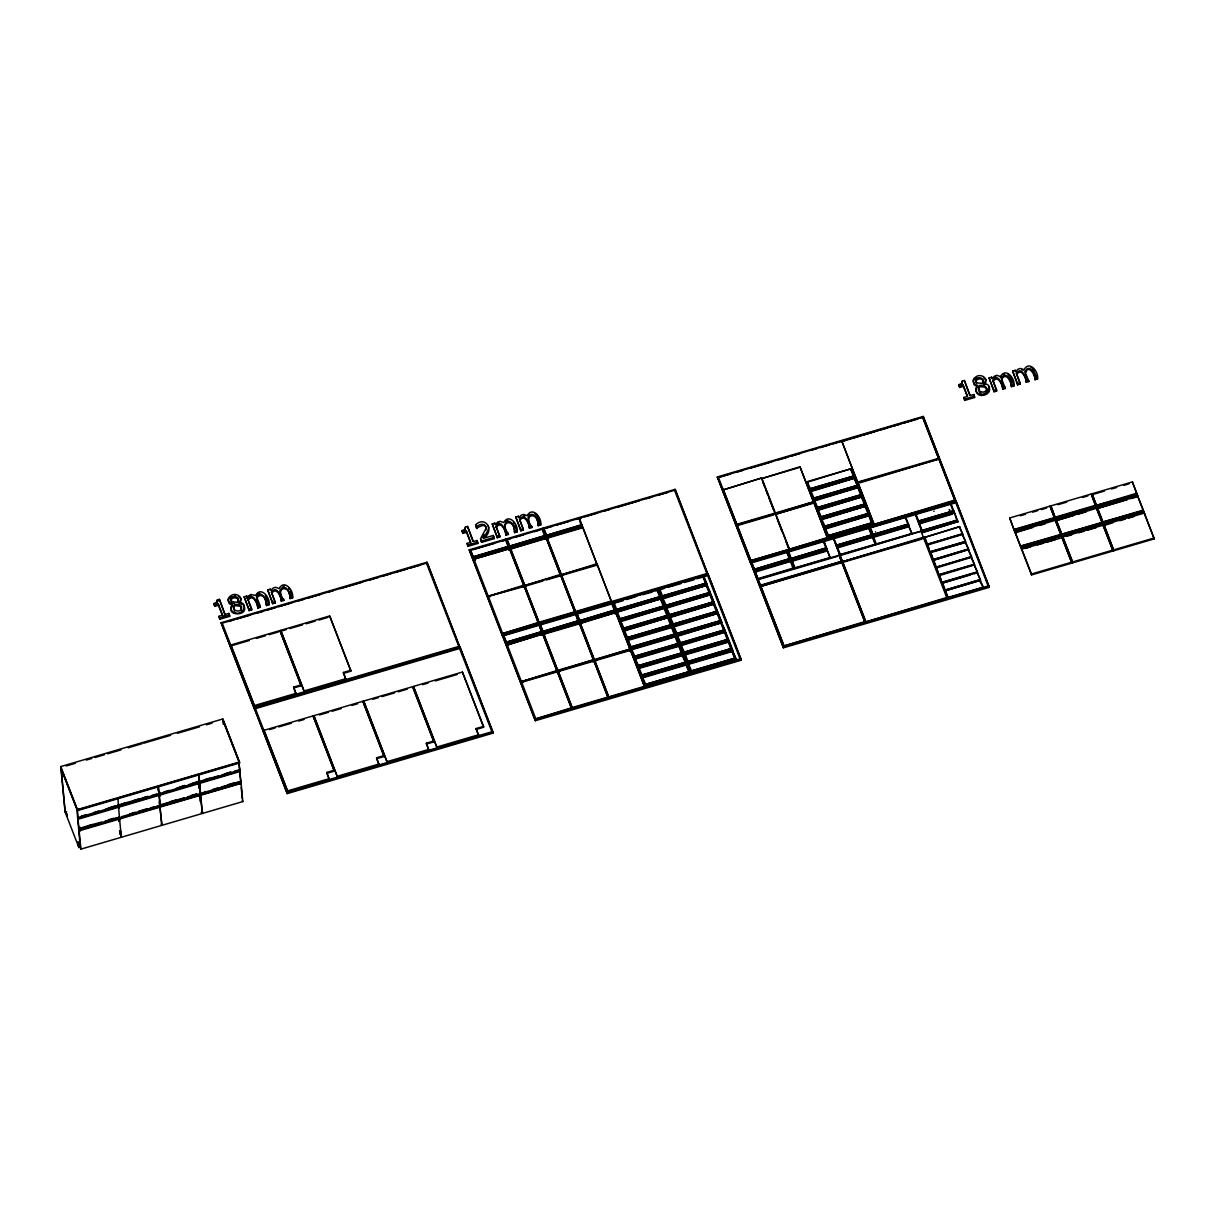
<?xml version="1.0" encoding="UTF-8"?>
<svg xmlns="http://www.w3.org/2000/svg" width="1215" height="1215" viewBox="0 0 1215 1215"><rect width="100%" height="100%" fill="white"/><g stroke="black" fill="none" stroke-linecap="round" stroke-linejoin="round"><path stroke-width="1.5" d="M475.338 559.69L473.926 559.128L509.632 548.633L508.842 549.848L508.28 549.058L475.262 558.733L475.399 559.659L475.262 558.733M489.751 596.064L490.01 596.793M508.098 644.36L508.493 645.028L508.386 644.223M508.204 644.968L507.946 644.208M508.705 549.863L508.295 549.028M560.647 575.151L574.908 612.314L560.647 575.151L524.728 585.539L510.528 548.983L544.836 538.291L545.383 539.111L546.173 537.896L560.434 575.059L546.173 537.896M512.092 548.77L511.333 548.132M556.47 672.442L555.923 671.622L522.89 681.326C523.893 683.817 521.6 679.823 521.615 682.314L557.321 671.819L571.521 708.391L557.26 671.227L556.197 672.32M523.316 587.103L522.754 586.313L523.528 586.875M522.921 681.402L522.966 682.283M526.065 586.116L526.277 585.25L526.292 586.222M526.292 585.326L526.353 586.207M541.708 635.081L541.92 634.23L541.996 635.187M544.745 634.23L544.958 633.455M597.188 564.428L611.449 601.577L597.188 564.428L561.269 574.817L547.069 538.245C547.236 535.709 548.816 539.976 548.345 537.258L581.378 527.553L581.924 528.373L582.714 527.158L596.975 564.322L582.714 527.158M548.36 537.334L548.421 538.215L548.345 537.258M556.424 671.561L556.591 672.381M592.874 661.735L592.464 660.884L558.11 670.984L572.356 708.132L558.11 670.984M559.857 576.366L559.796 575.485L559.568 576.274M559.447 670.71L559.371 671.576L559.447 670.589M562.332 574.725L562.894 575.47L562.849 574.589M578.477 623.568L578.598 624.419M581.074 622.87L581.575 623.553M581.529 622.672L581.636 623.523M592.449 660.914L593.801 660.489L608.062 697.653L593.801 660.489M596.246 660.671L595.988 659.851L629.006 650.146L629.552 650.967L630.342 649.767L644.603 686.915L630.342 649.767M596.292 564.838L596.261 565.658M614.577 613.013L615.079 613.712L614.927 612.952M978.531 389.772L979.746 386.643L984.56 387.084L986.656 388.982M485.848 530.196C487.898 523.346 479.469 522.678 476.538 527.249C476.872 529.436 485.666 521.114 485.985 528.722M488.749 527.037L487.914 530.621L483.251 538.412L493.275 535.466L494.141 538.64L481.565 542.346L480.532 538.731L485.742 528.95M240.859 598.676L239.188 603.673C245.096 597.886 235.771 591.31 230.516 596.064A6.151 5.103 -5.2 0 0 228.42 598.479C225.474 602.792 234.784 603.217 231.655 605.389C229.392 608.335 231.989 612.527 235.406 612.876C243.061 615.656 249.121 602.807 239.082 602.427M985.805 379.809L984.135 384.821C990.043 379.034 980.718 372.458 975.463 377.197A6.151 5.103 -5.2 0 0 973.367 379.627C972.137 382.528 975.053 385.155 977.771 385.307C974.81 387.464 975.159 392.521 978.212 394.435C982.981 397.73 992.807 392.582 988.6 386.613M975.827 390.516L976.025 389.134M925.481 536.544L924.19 537.516L926.893 544.457L962.584 533.977L959.334 526.596L925.177 537.243M964.452 542.118L965.257 541.86L968.522 549.241L932.816 559.72L930.584 552.05L964.68 542.68M934.381 559.432L933.09 560.419L935.793 567.359L971.484 556.865L968.234 549.484L934.426 559.933M943.235 582.441L941.99 583.322L944.678 590.247L980.384 579.768L977.118 572.386L943.311 582.82M979.776 580.618L946.272 590.46M979.639 580.8C982.13 584.962 986.717 594.606 980.095 580.011M241.572 610.462L240.585 606.346L234.799 605.495L233.584 608.639L234.677 611.069M986.793 389.119L985.426 391.336L983.132 392.187L980.08 391.458L978.683 389.666M986.504 391.594C988.63 386.826 983.482 384.639 979.639 385.383C977.574 387.524 978.136 391.822 980.885 393.098M238.034 602.458C240.281 597.765 232.186 595.836 230.987 600.332L231.154 601.44A3.068 2.551 -5.2 0 0 231.579 602.169M982.981 383.606C985.669 378.533 977.695 375.025 975.827 380.219L976.101 382.573A3.068 2.551 -5.2 0 0 976.511 383.317M219.429 599.329L225.413 615.686L219.429 599.329L217.303 599.952L216.908 602.139L214.007 603.536L214.721 606.315L218.411 605.237L218.305 603.976L214.599 605.07L214.721 606.315M482.416 537.212L483.995 534.509M485.134 536.969C494.429 529.284 484.663 515.585 475.612 524.865L476.66 528.51M1001.433 376.589L1000.644 377.865L1000.537 376.604C1005.716 366.839 1015.467 378.685 1013.993 385.914L1011.427 386.674C1011.199 382.057 1006.278 371.501 1001.631 379.126M248.862 596.823L247.359 598.691L247.966 596.413L250.746 594.469L255.59 595.471C260.769 585.706 270.52 597.537 269.047 604.766L266.48 605.526C266.738 589.609 249.546 594.818 260.375 607.318L257.808 608.077C257.55 603.536 252.72 592.935 248.042 600.483L247.936 599.238C253.069 591.295 257.853 603.49 257.808 608.077M217.029 603.384L217.303 599.952M465.132 530.499L465.406 527.067L467.532 526.444L473.41 541.541L477.009 540.478L477.799 543.439L467.851 546.37L467.076 543.394L470.767 542.315L466.408 531.092L462.718 532.17L462.824 533.431L466.53 532.337L466.408 531.092M961.961 384.532L962.25 381.1L964.361 380.477L970.238 395.574L973.853 394.51L974.627 397.487L964.695 400.403L963.905 397.442L967.611 396.348L963.237 385.125L959.546 386.203L959.668 387.464L963.358 386.37L963.237 385.125M256.684 597.993L256.578 596.732C261.681 588.713 266.556 600.893 266.48 605.526M271.477 592.312C276.61 584.385 281.394 596.58 281.348 601.167L283.915 600.407C273.451 585.645 289.595 581.074 290.021 598.615L292.602 597.856C294.06 590.627 284.325 578.78 279.131 588.546L275.623 587.301L273.193 587.999L270.778 590.52L270.246 589.138L267.665 589.882L272.661 603.718L275.243 602.959L275.122 601.698L271.477 592.312L275.243 602.959M271.598 593.573C276.261 586.025 281.09 596.611 281.348 601.167M283.915 600.407C273.086 587.908 290.294 582.699 290.021 598.615M496.039 526.338C501.172 518.395 505.956 530.606 505.911 535.192L508.478 534.433C498.013 519.671 514.173 515.099 514.583 532.641L517.165 531.881C518.638 524.652 508.888 512.806 503.693 522.572L500.185 521.326L497.755 522.025L495.356 524.546L494.809 523.149L492.227 523.908L497.239 537.729L499.805 536.984L499.684 535.724L496.039 526.338L499.805 536.984M496.16 527.599C500.823 520.05 505.668 530.636 505.911 535.192M519.58 519.428C524.713 511.485 529.497 523.695 529.451 528.267L532.033 527.507C521.554 512.76 537.713 508.174 538.124 525.715L540.705 524.971C542.179 517.727 532.428 505.896 527.249 515.661L523.726 514.416L521.311 515.114L518.896 517.636L518.349 516.238L515.783 516.998L520.779 530.818L523.346 530.059L523.24 528.814L519.58 519.428L523.346 530.059M519.701 520.673C524.364 513.125 529.208 523.726 529.451 528.267M532.033 527.507C521.189 515.008 538.397 509.799 538.124 525.715M1000.537 376.604L997.014 375.359L994.599 376.058L992.184 378.579L991.637 377.197L989.071 377.941L994.067 391.777L996.634 391.017L992.883 380.371C998.001 372.443 1002.8 384.639 1002.74 389.225L1005.321 388.466C994.842 373.704 1011.001 369.132 1011.427 386.674M992.989 381.632C997.652 374.083 1002.497 384.669 1002.74 389.225M1016.423 373.461C1021.542 365.518 1026.341 377.728 1026.28 382.3L1028.862 381.54C1018.398 366.793 1034.542 362.207 1034.967 379.748L1037.534 379.004C1039.007 371.76 1029.257 359.929 1024.078 369.694L1020.57 368.449L1018.14 369.147L1015.725 371.668L1015.178 370.271L1012.611 371.031L1017.608 384.851L1020.175 384.092L1020.068 382.847L1016.423 373.461L1020.175 384.092M1016.53 374.706C1021.207 367.158 1026.037 377.759 1026.28 382.3M1025.642 373.278C1027.571 363.574 1035.499 374.448 1034.967 379.748M256.486 595.441L257.352 594.439M528.145 515.631L528.996 514.628M976.708 387.782L977.893 386.552L974.096 384.76L973.473 380.872A6.151 5.103 -5.2 0 1 974.688 379.156M933.773 511.302L934.107 511.272M505.455 521.539L507.657 520.278M496.965 523.923L498.97 522.83M946.136 590.642C942.065 586.86 952.423 608.791 944.921 590.642M875.453 531.76L875.468 531.942M231.701 596.732L230.637 597.309A6.151 5.103 -5.2 0 0 229.741 598.023M975.584 378.457L976.647 377.88M258.339 593.679L259.539 593.178M1003.286 374.828L1004.486 374.311M249.774 596.17L250.867 595.73M994.705 377.318L995.814 376.863M214.129 604.781L215.89 604.128M462.824 533.431L462.125 530.636L465.011 529.239L465.406 527.067M462.232 531.897L464.008 531.244M959.668 387.464L958.954 384.669L961.855 383.272L962.25 381.1M959.06 385.93L960.837 385.276M908.243 527.188L909.002 525.533L873.327 536.316L869.955 527.644L905.631 516.861L908.349 524.09L872.659 534.585L869.925 527.356M217.424 601.212L219.535 600.59M247.936 599.238L251.581 608.624L251.702 609.869L249.121 610.629L244.124 596.808L246.691 596.049L247.237 597.446M225.291 614.441L228.906 613.378L229.681 616.339L219.748 619.255L218.973 616.294L222.664 615.2L218.305 603.976M219.748 619.255L219.642 618.01L229.574 615.079M249.121 610.629L249.014 609.368L251.581 608.624M257.686 606.832L260.253 606.072L256.578 596.732M266.358 604.28L268.94 603.521M272.661 603.718L272.555 602.458L275.122 601.698M281.227 599.906L283.809 599.147M289.914 597.355L292.481 596.595M467.851 546.37L467.745 545.11L477.677 542.194M481.565 542.346L481.444 541.085L494.019 537.394M497.239 537.729L497.117 536.483L499.684 535.724M505.789 533.932L508.371 533.172M514.477 531.38L517.043 530.621M520.779 530.818L520.658 529.558L523.24 528.814M529.345 527.021L531.912 526.262M538.017 524.47L540.584 523.711M964.695 400.403L964.573 399.143L974.506 396.227M994.067 391.777L993.946 390.516L996.528 389.757L992.883 380.371M1002.633 387.965L1005.2 387.205M1011.305 385.413L1013.887 384.654M1017.608 384.851L1017.487 383.606L1020.068 382.847M1026.174 381.054L1028.741 380.295M1034.846 378.503L1037.428 377.743M287.226 793.592L254.254 708.072L287.226 793.592L493.138 733.101L493.047 732.22L460.166 647.565L254.056 708.254L221.1 622.733L427.012 562.226L459.984 647.762L427.012 562.226M535.329 720.708L502.357 635.172L535.329 720.708L741.241 660.216L741.165 659.32L708.269 574.68L502.175 635.369L469.203 549.833L675.115 489.341L708.087 574.877L675.115 489.341M989.344 587.316L956.387 501.78L750.278 562.469L717.321 476.948L923.233 416.441L989.344 587.316L783.432 647.808L750.475 562.287L783.432 647.808M508.979 546.978L473.288 557.457L508.979 546.978L509.328 547.874L474.199 558.809L470.266 549.681L502.661 633.531L706.887 573.541L674.538 490.283L509.1 538.883M505.516 539.946L505.956 539.202L508.69 546.431L472.984 556.926L508.66 546.143M542.057 529.208L542.497 528.464L545.231 535.694L509.525 546.188L506.837 539.247L510.74 548.071L545.413 537.881L545.52 536.24L509.844 547.023L545.52 536.24M579.388 527.902L547.282 537.334L543.348 528.221L546.067 535.451L581.772 524.971L579.039 517.727L581.772 524.971M579.069 518.03L581.605 527.249M472.119 549.757L506.458 539.657M938.77 458.875L922.762 417.216L718.43 477.389L750.779 560.647L955.005 500.641L938.982 458.981L857.76 482.674L841.752 441.015L857.76 482.674M228.405 621.488L233.827 619.908M237.426 618.845L250.077 615.124M257.307 612.998L262.729 611.418M266.328 610.355L275.365 607.697M278.979 606.634L291.615 602.913M298.844 600.802L304.266 599.208M307.881 598.144L320.517 594.424M327.746 592.312L333.168 590.718M340.397 588.592L362.07 582.228M369.284 580.102L378.321 577.444M381.935 576.381L390.972 573.738M394.571 572.675L407.222 568.954M410.837 567.891L419.858 565.248M472.893 549.666L494.566 543.302M501.795 541.176L510.832 538.518M514.446 537.455L523.468 534.797M534.311 531.623L539.733 530.029M543.348 528.965L552.369 526.308M555.984 525.26L568.635 521.539M575.849 519.413L581.271 517.818M584.886 516.755L597.537 513.049M604.751 510.923L610.173 509.328M617.402 507.217L639.075 500.838M646.304 498.712L651.711 497.132M658.94 495.006L667.977 492.348M717.397 477.829L730.033 474.123M737.262 471.997L742.684 470.402M749.913 468.276L771.586 461.913M778.8 459.786L787.836 457.129M791.451 456.081L800.488 453.423M811.316 450.233L816.738 448.639M820.353 447.591L829.389 444.933M832.989 443.87L845.64 440.149M852.869 438.038L858.276 436.443M861.891 435.38L874.542 431.659M881.771 429.548L887.178 427.953M894.407 425.827L899.829 424.232M903.444 423.169L916.08 419.464M841.798 441.607L922.762 417.216M545.201 535.405L509.525 546.188M581.742 524.667L546.067 535.451M582.061 525.503L546.385 536.286L582.061 525.503L581.955 527.143M509.328 547.874L474.199 558.809M545.869 537.136L510.74 548.071M582.41 526.399L547.251 537.03M512.305 548.451L546.218 538.488M548.846 537.729L580.983 528.282M761.456 478.057L723.274 489.873L761.456 478.057L775.124 513.687L736.898 524.91M761.775 478.573L799.956 466.742L813.564 501.78L775.398 513.611M763.597 478.027L798.179 467.866M249.151 640.533L231.017 645.864L230.941 644.968L279.89 630.585L301.001 684.911L301.077 685.807L293.741 687.963L296.156 694.205L293.65 687.067L301.001 684.911M280.741 630.342L304.342 691.806L280.741 630.342L329.675 615.959L350.786 670.285L350.862 671.181L343.526 673.338L345.956 679.58L343.45 672.442L350.786 670.285M256.411 638.407L265.462 635.749M269.092 634.67L278.159 632.013M280.817 631.238L286.254 629.628M289.884 628.565L302.565 624.844M306.195 623.781L315.262 621.108M318.892 620.045L327.944 617.387M810.056 491.057L806.639 481.778L810.056 491.057L855.041 477.829L854.631 476.341M807.641 481.489L850.606 468.869L853.325 476.098L810.375 488.719L807.14 481.641M851.107 468.717L854.342 475.809L850.606 468.869M806.684 482.385L851.609 468.565M810.162 489.402L810.542 490.602L854.98 477.237M853.629 476.644L810.694 489.554L853.629 476.644L853.993 477.844M813.701 500.413L810.268 491.149L813.701 500.413L857.881 487.595L860.6 494.839L817.649 507.46L814.415 500.367L817.331 509.784L862.316 496.57L861.906 495.067M811.286 490.86L854.236 478.239L856.97 485.468L814.004 498.089L810.785 490.997M854.752 478.087L857.972 485.165L854.236 478.239M810.329 491.741L855.254 477.935M857.699 482.082L938.724 458.283M859.825 482.841L938.982 458.981M813.792 498.773L814.172 499.973L857.638 487.2L858.276 485.711M857.258 486L814.339 498.925L857.258 486L857.638 487.2M523.832 585.205L488.187 596.276L524.105 585.888L538.367 623.052L509.632 548.633M524.728 585.539L560.373 574.467M561.269 574.817L596.914 563.73M858.382 487.458L861.617 494.535L857.881 487.595M817.331 509.784L813.974 501.112L858.899 487.306M524.151 586.481L488.4 596.383M525.002 586.238L539.202 622.809L525.002 586.238L542.847 580.998M546.416 579.95L560.692 575.758M561.543 575.5L575.743 612.071L561.543 575.5L597.233 565.021M723.229 489.281L736.837 524.318L775.064 513.094M775.398 514.37L775.337 513.003L813.564 501.78M813.883 503.071L775.656 514.294L813.837 502.478L827.506 538.108L813.837 502.478M773.575 514.917L737.156 525.609L736.837 524.318M817.437 508.143L817.817 509.343L862.255 495.978M860.903 495.371L817.968 508.28L860.903 495.371L861.283 496.57M820.975 519.154L817.558 509.89L820.975 519.154L865.961 505.941L865.551 504.438M818.561 509.586L861.526 496.965L864.245 504.195L821.294 516.815L818.059 509.738M862.027 496.814L865.262 503.906L861.526 496.965M817.604 510.482L862.529 496.677M821.082 517.499L821.462 518.699L865.9 505.349M864.533 504.741L821.613 517.651L864.533 504.741L864.913 505.941M824.621 528.51L821.188 519.245L824.621 528.51L869.803 515.403C879.174 539.627 862.544 499.578 871.52 522.936L828.569 535.557L825.334 528.464L828.25 537.881L824.833 528.616L827.552 535.845M822.206 518.957L865.156 506.336L867.875 513.565L824.924 526.186L821.704 519.109M865.672 506.184L868.892 513.277L865.156 506.336M821.249 519.838L866.174 506.032M824.712 526.87L825.608 527.918L869.059 515.16L869.196 513.808M868.178 514.097L825.243 527.021L868.178 514.097L868.558 515.297M824.879 529.208L869.803 515.403M828.357 536.24L828.736 537.44L872.704 524.516L872.826 523.179M871.823 523.468L828.888 536.392L871.823 523.468L872.188 524.667M254.558 706.431L222.208 623.173L426.435 563.168L458.784 646.426L254.558 706.431L254.482 705.535L296.08 693.325M304.266 690.91L345.865 678.684M538.306 622.46L502.661 633.531M539.156 622.217L574.847 611.722M575.697 611.479L611.388 600.985M750.779 560.647L789.006 549.408L785.604 540.66M750.718 560.054L737.11 525.017L775.337 513.778L789.279 549.332L827.445 537.516M873.934 523.847L857.972 482.78L873.98 524.44L954.944 500.048M254.056 708.254L253.981 707.373L459.893 646.881M502.175 635.369L502.099 634.473L708.011 573.981M750.278 562.469L750.202 561.588L956.114 501.096M616.339 611.737L612.907 602.473L616.339 611.737L661.309 598.524L660.914 597.036M613.924 602.169L656.875 589.548L659.593 596.793L616.643 609.414L613.955 602.473M657.376 589.412L660.611 596.489L657.406 589.7M662.16 598.281L658.727 589.017L662.16 598.281L707.13 585.053L706.735 583.565M659.745 588.713L702.695 576.092L705.429 583.322L662.464 595.942L659.775 589.002M703.212 575.94L706.431 583.033L703.227 576.244M542.133 632.316L506.442 642.796L542.133 632.316L542.482 633.212L507.354 644.147L503.45 635.323L539.111 624.54L541.844 631.77L506.139 642.264L541.814 631.481M539.961 624.297L575.652 613.803L578.355 620.744L542.68 631.527C534.418 610.553 546.932 639.804 542.983 632.058L578.674 621.579L578.583 623.219L575.652 613.803M576.502 613.56L612.193 603.065L614.896 610.006L579.221 620.789C570.306 597.097 587.498 640.335 577.034 613.697M612.968 603.065L621.958 600.423M625.558 599.36L657.892 589.26M658.788 589.609L703.713 575.788M751.523 562.135L787.229 551.64L789.917 558.581L754.257 569.364L751.523 562.135L757.917 579.023M788.064 551.397L823.77 540.918L826.458 547.844L790.798 558.627L788.064 551.397L794.458 568.301L791.74 561.057M833.384 538.078L869.09 527.599L871.808 534.828L836.117 545.322L833.384 538.078L839.778 554.982L920.985 531.213L946.758 597.537L865.794 621.928L842.602 561.816L923.628 538.017M915.244 514.036L950.95 503.542L953.669 510.786L917.963 521.265C909.063 497.573 926.24 540.812 915.776 514.188M539.111 624.54L542.042 633.957L542.482 633.212M254.33 708.952L459.589 648.506L491.938 731.764L287.712 791.77L255.363 708.512M502.448 636.068L623.462 600.514M626.378 599.511L635.415 596.854M642.644 594.727L652.364 592.024M655.295 591.022L664.332 588.364M667.946 587.301L681.266 583.519M684.212 582.517L693.902 579.813M696.863 578.811L707.707 575.621L740.041 658.879L535.815 718.87L503.42 635.02M750.551 563.168L955.81 502.721L988.159 585.979L783.933 645.985L751.584 562.727M65.078 811.377L60.75 766.574L222.785 718.976L239.492 761.987L239.583 762.974L77.547 810.572L60.841 767.561M66.248 765.966L75.406 763.278M86.326 760.074L91.793 758.464M95.043 757.507L104.536 754.728M107.649 753.801L120.923 749.913M128.198 747.772L141.851 743.762M143.659 743.231L170.662 735.303M177.36 733.328L199.473 726.828M206.489 724.778L212.063 723.138M578.355 620.744L542.68 631.527M614.896 610.006L579.221 620.789M789.917 558.581L754.257 569.364M826.458 547.844L790.798 558.627M616.43 610.097L616.81 611.297L661.264 597.932M659.897 597.324L616.962 610.249L659.897 597.324L660.277 598.524M662.266 596.626L662.631 597.826L707.084 584.461M705.718 583.868L662.798 596.778L705.718 583.868L706.097 585.068M615.215 610.841L579.555 621.624L615.215 610.841L615.124 612.481L611.722 603.506M790.251 559.416L754.576 570.2L790.251 559.416L790.145 561.057L786.743 552.096M826.792 548.679L791.117 559.462L826.792 548.679L830.164 557.807L823.284 541.358M872.112 535.375L836.436 546.158L872.112 535.375L872.005 537.015M908.653 524.637L872.977 535.42L908.653 524.637L909.017 525.837M953.957 511.318L918.297 522.101L953.957 511.318L953.866 512.958L950.464 503.997M578.674 621.579L542.983 632.058M579.023 622.475L543.363 633.258M615.565 611.737L580.406 622.369M790.6 560.312L754.925 571.096L790.357 561.163L793.076 568.392M827.142 549.59L791.967 560.221M836.406 545.854L837.287 546.902M918.267 521.812L919.148 522.86M619.969 621.108L616.552 611.844L619.969 621.108L665.167 607.986C674.522 632.21 657.907 592.161 666.883 615.519L623.918 628.14L620.728 621.351L623.614 630.464L668.584 617.25L668.189 615.762M617.554 611.54L660.52 598.919L663.238 606.163L620.288 618.769L617.053 611.692M661.021 598.767L664.256 605.86L660.52 598.919M665.79 607.637L662.372 598.372L665.79 607.637L710.988 594.53C720.358 618.754 703.728 578.705 712.704 602.063L669.754 614.684L666.549 607.895L669.435 617.007L714.42 603.794L714.01 602.306M663.39 598.084L706.34 585.463L709.059 592.692L666.109 605.313L662.874 598.22M706.841 585.311L710.076 592.388L706.34 585.463M542.786 633.972L507.141 645.059L542.786 633.972L557.321 671.819M543.621 633.729L579.327 623.234L593.528 659.806L557.882 670.877L543.621 633.729L557.882 670.877M580.163 622.991L615.868 612.497L630.069 649.068L594.424 660.14L580.163 622.991L608.897 697.41L594.651 660.246L596.003 659.897L595.775 660.793M826.899 550.425L791.998 560.51L788.611 551.549M871.52 537.425L837.317 547.206L834.629 540.265M871.656 537.121L872.75 537.258L875.468 544.487L868.603 528.039M871.17 529.527L873.858 536.468L908.759 526.384L912.009 533.765L905.145 517.301M918.889 523.407L954.58 512.912L957.314 520.142L921.608 530.636L918.889 523.407L922.823 532.519L957.952 521.584L922.793 532.216M616.597 612.436L661.522 598.631M664.225 598.433L707.358 585.159M790.889 561.315L755.229 572.098L755.669 571.354M873.6 537.015L876.288 543.956M791.77 561.36L825.668 551.397M837.074 548.041L872.75 537.258M873.615 537.303L909.291 526.52M922.823 532.519L919.451 523.847L952.393 514.158M543.682 634.321L577.596 624.358M580.223 623.584L615.868 612.497M793.061 568.104L758.403 578.583M620.075 619.468L620.956 620.516L664.423 607.743L664.544 606.391M663.542 606.695L620.607 619.604L663.542 606.695L663.906 607.895M665.896 605.996L666.276 607.196L710.243 594.272L710.365 592.935M709.363 593.224L666.428 606.148L709.363 593.224L709.742 594.424M794.428 567.997L829.617 557.655M837.059 547.752L839.747 554.678L874.937 544.35M758.099 579.069L839.125 555.255L841.494 561.36L760.529 585.767L758.16 579.661M957.602 520.688L921.927 531.471L957.602 520.688L957.982 521.888M759.967 579.13L837.378 556.379M839.747 554.678L840.021 555.604L920.985 531.213M623.614 630.464L620.242 621.791L665.167 607.986M669.435 617.007L666.063 608.335L710.988 594.53M264.187 731.202L264.095 730.306L313.045 715.924L334.155 770.249L334.231 771.145L326.896 773.302L329.326 779.544L326.805 772.406L334.155 770.249M313.895 715.681L337.497 777.144L313.895 715.681L362.829 701.298L383.94 755.624L384.031 756.52L376.68 758.676L379.11 764.918L376.604 757.78L383.94 755.624M363.68 701.055L387.296 762.519L363.68 701.055L412.629 686.672L433.74 740.998L433.816 741.894L426.48 744.051L428.895 750.293L426.389 743.155L433.74 740.998M413.465 686.429L437.081 747.878L413.465 686.429L462.414 672.047L483.524 726.373L483.6 727.253L476.265 729.41L478.695 735.667L476.189 728.529L483.524 726.373M760.484 585.174L841.494 561.36M923.4 537.911L842.39 561.71L923.354 537.319L923.673 538.61M962.584 533.977L959.334 526.596M269.624 729.607L275.061 727.998M278.691 726.934L291.372 723.214M298.632 721.072L304.069 719.477M319.408 714.967L328.475 712.309M332.105 711.246L341.157 708.588M352.046 705.383L357.483 703.789M372.823 699.278L378.26 697.683M381.89 696.62L394.586 692.884M398.201 691.821L407.268 689.163M422.623 684.653L428.06 683.058M435.304 680.916L457.068 674.538M924.19 537.516L959.865 526.733M841.813 562.651L760.803 586.45L841.767 562.059L864.943 622.186L841.767 562.059M842.663 562.408L921.881 539.126M623.72 628.823L624.085 630.023L668.539 616.658M667.172 616.066L624.252 628.975L667.172 616.066L667.551 617.25M669.541 615.367L669.921 616.567L714.359 603.202M712.992 602.594L670.072 615.519L712.992 602.594L713.372 603.794M627.244 639.834L623.827 630.57L627.244 639.834L672.442 626.727C681.812 650.951 665.182 610.902 674.158 634.26L631.208 646.881L628.003 640.092L630.889 649.205L675.874 635.992L672.442 626.727M624.844 630.281L667.794 617.66L670.513 624.89L627.563 637.51L624.328 630.418M668.296 617.509L671.531 624.586L667.794 617.66M673.08 626.378L669.647 617.114L673.08 626.378L718.278 613.256C727.633 637.48 711.003 597.431 719.979 620.789L677.028 633.41L673.824 626.621L676.709 635.734L721.695 622.52L721.285 621.032M670.665 616.81L713.615 604.189L716.334 611.434L673.383 624.039L670.164 616.962M714.131 604.037L717.351 611.13L713.615 604.189M623.887 631.162L668.812 617.357M669.708 617.706L714.633 603.901M1009.68 517.97L1050.018 506.123L1054.377 517.347L1054.574 518.532L1014.236 530.378L1009.68 517.97L1014.085 529.877L1054.438 518.03M1050.869 505.88L1091.207 494.019L1095.566 505.243L1095.763 506.427L1055.425 518.273L1050.869 505.88L1055.273 517.787L1095.611 505.941M1092.057 493.776L1132.395 481.93L1136.769 493.199L1096.355 505.364L1136.951 494.323L1096.598 506.184L1092.057 493.776L1096.462 505.243M1020.281 515.768L1025.551 514.218M1032.568 512.168L1037.823 510.619M1041.331 509.586L1046.601 508.037M1057.961 504.696L1066.74 502.129M1082.519 497.482L1087.774 495.948M1093.88 494.156L1104.405 491.057M1111.421 488.992L1116.691 487.443M1123.693 485.393L1128.963 483.843M926.893 544.457L962.052 533.825M929.855 552.096L927.607 544.411L929.855 552.096L965.561 541.601L962.295 534.22L965.561 541.601M927.167 545.155L962.827 534.372M627.35 638.194L627.73 639.394L671.698 626.469L671.819 625.133M670.817 625.421L627.882 638.346L670.817 625.421L671.196 626.621M673.171 624.738L673.55 625.922L717.518 613.013L717.655 611.661M716.637 611.965L673.702 624.875L716.637 611.965L717.017 613.165M630.889 649.205L627.517 640.533L672.503 627.32M676.709 635.734L673.338 627.062L718.278 613.256M968.522 549.241L965.257 541.86M930.128 552.779L964.042 542.816M1054.423 517.605L1014.069 529.436M1095.748 506.275L1055.425 518.273M1096.598 506.184L1136.936 494.186M1032.704 527.507L1015.239 532.793L1015.072 531.851L1020.539 546.112L1060.832 534.372L1061.135 535.39L1020.797 547.236L1014.495 530.925L1054.833 519.078L1060.968 534.463M1096.021 506.974L1055.698 518.972L1096.021 506.974L1102.172 522.344M1137.194 494.869L1096.872 506.868L1137.194 494.869L1143.345 510.163M1014.51 531.077L1054.833 519.078M1096.644 508.219L1056.351 520.567L1073.893 515.403M1137.832 496.115L1097.54 508.462L1127.353 499.699M1039.721 525.442L1044.991 523.893M1077.401 514.37L1086.164 511.804M1130.861 498.666L1136.116 497.132M79.947 845.868L78.428 846.308L65.139 812.106L66.658 811.666M78.368 808.78L76.849 809.22L60.887 768.153M77.73 817.27L78.064 817.953L77.456 809.585L239.492 761.987M77.38 810.01L115.972 798.665M156.477 786.773L117.885 798.103L118.463 805.636M200.657 773.788L239.249 762.458L222.922 720.556L223.256 724.231M630.995 647.565L631.375 648.764L675.813 635.399L679.504 645.362M674.447 634.792L631.527 647.701L674.447 634.792L674.826 635.992M675.464 634.488L675.813 635.399M676.816 634.093L677.195 635.293L721.634 621.928M720.282 621.336L677.347 634.245L720.282 621.336L720.647 622.52M932.816 559.72L967.99 549.089M556.986 670.543L521.341 681.615L557.047 671.136L542.832 634.564M557.837 670.285L593.528 659.806M594.378 659.548L630.069 649.068M971.484 556.865L968.234 549.484M933.09 560.419L968.765 549.636M634.534 658.576L631.101 649.311L634.534 658.576L679.732 645.454C689.087 669.678 672.457 629.628 681.433 652.987L638.482 665.607L635.278 658.819L638.164 667.931L683.149 654.718L679.109 643.859M632.119 649.007L675.069 636.387L677.788 643.616L634.837 656.237L631.618 649.159M675.586 636.235L678.805 643.327L675.069 636.387M680.354 645.104L676.922 635.84L680.354 645.104L725.552 631.997C734.908 656.221 718.278 616.172 727.253 639.53L684.303 652.151L681.099 645.362L683.984 654.475L728.97 641.262L728.575 639.758M677.94 635.551L720.89 622.931L723.624 630.16L680.658 642.781L677.438 635.688M721.406 622.779L724.626 629.856L720.89 622.931M631.162 649.904L676.132 636.675M676.983 636.432L721.907 622.627M558.156 671.576L593.862 661.082M594.697 660.839L630.403 650.359M559.72 671.318L558.961 670.726M109.213 807.778L114.529 806.092M121.667 804.117L126.983 802.447M133.939 800.518L139.254 798.832M142.717 797.936L147.972 796.402M179.714 787.077L184.969 785.422M191.985 783.462L197.301 781.777M204.439 779.802L209.694 778.162M225.489 773.621L230.744 772.072M81.238 816.237L86.493 814.582M93.509 812.622L98.764 810.982M105.796 809.023L116.321 805.925M117.977 805.105L148.048 796.508M151.556 795.567L156.826 794.033M164.01 791.922L169.265 790.373M176.281 788.307L185.044 785.634M188.568 784.708L199.093 781.61M201.007 781.048L218.533 775.793M222.056 774.866L230.82 772.193M234.328 771.252C243.03 768.351 238.945 772.786 239.249 762.458M239.841 770.097L77.957 817.543M935.793 567.359L970.952 556.728M938.755 574.984L936.507 567.314L938.755 574.984L974.445 564.504L971.195 557.123L974.445 564.504M936.051 568.043L971.727 557.26M634.625 656.92L635.005 658.12L679.458 644.755M678.091 644.163L635.156 657.072L678.091 644.163L678.471 645.362M680.461 643.464L680.825 644.664L724.292 631.891L724.93 630.403M723.912 630.691L680.992 643.616L723.912 630.691L724.292 631.891M638.164 667.931L634.792 659.259L679.777 646.046M683.984 654.475L680.628 645.803L725.552 631.997M1056.336 520.172L1061.834 534.205L1102.111 522.298L1102.309 523.285L1061.971 535.147L1055.683 518.82M1096.856 506.731L1103.159 523.042L1143.497 511.196L1143.239 510.057L1102.992 522.116L1097.434 507.809M1060.984 534.889L1020.494 546.218M1102.157 522.799L1061.819 534.22M1143.345 510.695L1102.962 521.858M1061.12 535.238L1020.797 547.236M1143.482 511.044L1103.159 523.042M1021.04 547.783L1061.378 535.937L1071.888 563.077L1031.55 574.923L1021.056 547.935L1061.378 535.937M1062.244 535.83L1102.567 523.832L1113.062 550.972L1072.724 562.818L1062.229 535.678L1102.567 523.832M1103.417 523.589L1143.755 511.728L1154.25 538.868L1113.912 550.729L1103.433 523.741L1143.771 511.88L1154.25 538.868M1021.709 549.119L1062.062 537.668M1062.852 536.924L1103.235 525.169M1025.232 548.481L1030.487 546.947M1037.504 544.882L1042.774 543.333M1046.267 542.3L1055.045 539.733M1066.406 536.392L1071.676 534.843M1078.692 532.778L1083.947 531.244M1087.455 530.211L1096.234 527.629M1112.849 522.739L1104.177 525.488L1103.964 524.561L1113.912 550.729M1119.866 520.688L1125.136 519.139M1128.644 518.106L1133.899 516.557M941.716 582.623L939.468 574.938L941.716 582.623L977.422 572.128L974.157 564.747L977.422 572.128M87.465 825.987L92.78 824.408M108.515 819.806L113.77 818.257M170.237 801.672L175.552 800.093M191.287 795.491L196.541 793.942M228.344 784.586L233.599 783.037M939.028 575.682L974.688 564.899M101.574 822.069L78.808 828.493L79.142 829.587L77.851 818.5L239.704 770.948L241.026 782.02M105.098 821.143L119.51 817.148M129.823 813.883L135.078 812.243M138.586 811.301L147.349 808.628M150.873 807.702C162.324 805.302 160.988 807.929 159.271 795.734M161.565 804.558L184.346 797.754M187.869 796.827L196.633 794.154M205.563 791.527C196.283 798.756 201.903 788.155 199.397 782.961M212.595 789.568L217.834 787.912M221.358 786.986L238.899 781.837M79.036 829.253L119.359 817.376M121.287 816.799L198.622 794.078M200.369 793.486L240.889 781.67L240.646 780.896M638.27 666.291L638.65 667.491L683.088 654.126L686.794 664.089L641.809 677.302L638.376 668.037L641.809 677.302M681.736 653.518L638.801 666.443L681.736 653.518L682.101 654.718M682.739 653.23L683.088 654.126M684.091 652.835L684.47 654.034L728.924 640.669M727.557 640.062L684.622 652.971L727.557 640.062L727.937 641.262M80.934 849.133L79.127 830.847L241.117 783.402L242.803 801.581L80.934 849.133L78.033 841.874L78.793 847.645L78.079 842.466M639.394 667.734L682.344 655.113L685.078 662.357L642.112 674.978L638.893 667.885M682.86 654.976L686.08 662.054L682.344 655.113M687.629 663.846L684.212 654.581L687.629 663.846L732.615 650.617L729.182 641.353L684.713 654.429M638.437 668.63L683.422 655.417M684.258 655.174L729.243 641.945M980.384 579.768L977.118 572.386M941.99 583.322L970.542 574.923M974.111 573.875L977.665 572.523M731.886 648.294L729.182 641.353M687.948 661.507L730.868 648.597L687.948 661.507L685.214 654.278M641.915 675.662L642.279 676.861L685.716 663.785C688.404 662.934 690.439 676.117 690.029 671.956M685.366 662.889L642.446 675.813L685.366 662.889L685.746 664.089M686.384 662.6L686.733 663.496M687.736 662.19L688.115 663.39L732.554 650.025L732.888 651.316L689.695 663.997M731.187 649.433L688.267 662.342L731.187 649.433L731.567 650.632M732.205 649.129L732.554 650.025M642.021 677.408L645.438 686.672L642.021 677.408L644.74 684.637M643.039 677.104L685.989 664.483L688.708 671.728L645.757 684.334L642.522 677.256M686.49 664.332L689.725 671.424L685.989 664.483M687.842 663.937L691.274 673.201L687.842 663.937L690.576 671.181M688.859 663.648L731.81 651.027L734.543 658.257L691.578 670.877L688.358 663.785M732.326 650.875L735.546 657.953L731.81 651.027M642.082 678L687.052 664.787M944.678 590.247L979.852 579.616M944.951 590.946L980.626 580.163M201.128 812.425L202.647 811.985M645.545 685.032L645.924 686.217L690.378 672.867M689.011 672.26L646.076 685.169L689.011 672.26L689.391 673.459M691.365 671.561L691.745 672.761L735.212 659.988L735.85 658.5M734.832 658.788L691.912 671.713L734.832 658.788L735.212 659.988M287.712 791.77L287.636 790.874L329.235 778.648M337.421 776.248L379.034 764.022M387.221 761.623L428.819 749.397M437.005 746.997L478.604 734.771M571.46 707.798L535.815 718.87M572.311 707.54L608.001 697.061M608.852 696.818L644.542 686.323M783.933 645.985L864.898 621.594M947.624 597.583L982.814 587.255M287.135 792.712L493.047 732.22M535.253 719.812L741.165 659.32M783.356 646.927L989.268 586.435M1031.55 574.923L1031.459 574.027L1071.797 562.181M1072.724 562.818L1072.648 561.938L1112.986 550.076M1113.836 549.833L1154.174 537.987M283.08 586.253L284.052 586.04M522.815 586.405L523.437 587.042M234.298 595.973L235.573 595.851M523.847 515.661L525.123 515.722M984.029 383.56C998.001 385.626 980.87 401.375 975.994 390.638M233.007 603.065L234.055 603.308M1021.952 369.755L1023.136 370.15M1030.806 367.234L1031.641 367.522M241.056 603.976L242.544 604.554M1008.101 374.448L1010.242 376.483L1013.993 385.914M534.813 513.489L536.939 515.54L540.705 524.971M983.801 377.743L985.684 379.885M238.854 596.595L240.737 598.752M1032.446 368.008L1037.534 379.004M1095.474 505.273L1055.121 517.195M1096.781 508.888L1096.568 507.961M1021.785 549.666L1021.602 548.724L1031.459 574.027M201.811 812.227L202.297 813.473L200.262 793.076M158.223 786.257L159.013 795.293M159.94 807.033L161.96 825.334L161.474 824.074M160 807.125L161.792 825.38L161.306 824.135M119.495 817.71L118.356 805.211M119.404 818.849L119.495 818.591M983.011 380.705C981.705 377.789 976.723 378.579 975.934 381.48A3.068 2.551 -5.2 0 0 977.832 382.953L982.16 383.408L983.163 380.447M243.653 605.465C250.138 616.81 223.636 616.415 232.946 605.419L229.164 603.627L228.526 599.739A6.151 5.103 -5.2 0 1 229.028 598.843M1137.772 495.963L1137.908 496.692M1144.317 512.654L1144.545 513.626M1063.019 537.516L1062.791 536.711L1072.648 561.938M159.97 805.803L159.924 804.922M118.083 805.029L118.326 805.849M78.155 819.199L239.856 771.54M581.848 527.416L582.091 528.267M487.944 525.427L488.43 526.399M513.398 522.45L513.945 523.604M288.836 588.424L289.383 589.579M265.295 595.35L269.047 604.766M1001.843 379.581L1005.321 388.466M1103.174 524.834L1103.235 525.563M1055.44 520.066L1055.516 520.81M240.919 783.143L78.899 830.103L79.248 830.908M199.518 783.584L199.366 782.794M158.831 793.213L158.968 793.729M1136.951 494.323L1132.395 481.93M1137.21 495.021L1143.497 511.196M1095.763 506.427L1091.207 494.019M1096.036 507.126L1102.309 523.285L1061.971 535.147M1102.582 523.984L1113.062 550.972M1026.295 374.934L1028.862 381.54M1012.611 371.031L1017.487 383.606M1054.848 519.215L1061.135 535.39M1061.394 536.088L1071.888 563.077M989.071 377.941L993.946 390.516M974.627 397.487L973.853 394.51M969.692 395.148L964.361 380.477M963.358 386.37L967.094 395.999M958.954 384.669L959.546 386.203M963.905 397.442L964.573 399.143M956.19 501.977L923.233 416.441M922.656 417.383L955.005 500.641M957.496 522.329L954.58 512.912M924.645 536.787L927.379 544.016M930.584 552.05L933.302 559.28M933.545 559.675L936.264 566.904M942.445 582.577L945.164 589.807M945.407 590.201L948.125 597.446M921.912 531.168L922.276 532.367M924.175 537.227L926.863 544.168M927.136 544.852L929.824 551.792M930.098 552.491L932.801 559.432M933.059 560.115L935.763 567.056M936.036 567.754L938.724 574.695M938.998 575.378L941.686 582.319M941.959 583.018L944.663 589.958M851.669 469.157L854.661 476.644M855.314 478.528L858.625 486.607M858.944 487.898L862.316 496.57M862.589 497.269L865.961 505.941M866.219 506.625L869.545 514.704M869.864 515.995L873.175 524.075M854.13 476.493L854.51 477.692M857.76 485.863L858.139 487.048M861.405 495.219L861.784 496.419M865.05 504.59L865.429 505.789M868.679 513.96L869.059 515.16M872.324 523.316L872.704 524.516M872.947 535.116L873.327 536.316M837.53 547.297L840.264 554.541M839.96 555.012L842.344 561.117M842.602 561.816L865.733 621.336M840.021 555.604L842.39 561.71M841.555 561.953L839.125 555.255M810.663 489.265L811.043 490.45M814.308 498.621L814.688 499.821M817.938 507.992L818.318 509.191M821.583 517.362L821.963 518.562M825.228 526.718L825.608 527.918M828.858 536.088L829.238 537.288M806.639 481.778L809.327 488.719M810.268 491.149L812.972 498.089M816.601 507.46L813.974 501.112M817.558 509.89L820.247 516.815M821.188 519.245L823.892 526.186M813.625 502.372L799.956 466.742M823.8 541.207L826.489 548.147M826.808 548.983L827.157 549.879M761.729 477.981L775.337 513.003M775.61 513.702L789.218 548.74M762.868 482.142L764.918 487.412M766.27 490.906L767.637 494.414M768.989 497.922L773.758 510.179M777.433 519.625L782.202 531.897M792.21 560.616L794.944 567.845M791.087 559.173L791.466 560.373M787.259 551.944L789.947 558.885M790.266 559.72L790.616 560.616M754.545 569.911L754.925 571.096M755.198 571.794L757.887 578.735M760.742 585.858L783.872 645.393M717.321 476.948L750.202 561.588M741.241 660.216L708.269 574.68M703.774 576.381L707.13 585.053M707.403 585.752L710.729 593.831M711.048 595.122L714.42 603.794M714.678 604.493L718.004 612.573M718.323 613.848L721.695 622.52M722.636 624.95L725.279 631.299M725.598 632.59L728.97 641.262M733.556 653.047L736.199 659.396M706.234 583.716L706.598 584.916M709.864 593.087L710.243 594.272M713.509 602.443L713.888 603.642M717.139 611.813L717.518 613.013M720.784 621.184L721.163 622.384M724.429 630.539L724.793 631.739M728.058 639.91L728.438 641.11M728.681 641.505L731.4 648.749M731.703 649.281L732.083 650.481M735.333 658.652L735.713 659.836M728.18 641.657L730.898 648.886M662.767 596.489L663.147 597.674M666.397 605.845L666.777 607.044M670.042 615.215L670.422 616.415M673.687 624.586L674.067 625.786M677.317 633.941L677.697 635.141M680.962 643.312L681.342 644.512M684.607 652.683L684.971 653.883M688.237 662.054L688.616 663.253M691.882 671.409L692.261 672.609M658.727 589.017L661.431 595.942M662.372 598.372L665.061 605.313M668.706 614.684L666.063 608.335M669.647 617.114L672.351 624.054M675.98 633.41L673.338 627.062M676.922 635.84L679.625 642.781M683.27 652.151L680.628 645.803M684.212 654.581L686.9 661.507M657.938 589.852L661.309 598.524M661.583 599.223L664.894 607.303M665.228 608.578L668.584 617.25M668.857 617.949L672.184 626.029M660.398 597.173L660.778 598.372M664.043 606.543L664.423 607.743M667.688 615.914L668.053 617.114M671.318 625.269L671.698 626.469M674.963 634.64L675.343 635.84M678.593 644.011L678.972 645.211M682.238 653.381L682.617 654.566M685.883 662.737L686.247 663.937M689.513 672.108L689.892 673.307M616.947 609.945L617.311 611.145M620.576 619.316L620.956 620.516M624.221 628.671L624.601 629.871M627.851 638.042L628.231 639.242M631.496 647.413L631.876 648.613M635.141 656.783L635.521 657.983M638.771 666.139L639.151 667.339M642.416 675.51L642.796 676.709M646.061 684.88L646.426 686.08M612.907 602.473L615.61 609.414M616.552 611.844L619.24 618.784M622.885 628.14L620.242 621.791M623.827 630.57L626.515 637.51M630.16 646.881L627.517 640.533M631.101 649.311L633.805 656.237M637.435 665.607L634.792 659.259M638.376 668.037L641.08 674.978M582.091 525.791L582.441 526.702M612.223 603.369L614.927 610.294M615.246 611.13L615.595 612.041M615.914 613.089L630.129 649.66M614.532 612.892L614.942 613.742M547.282 537.334L543.88 528.358M546.37 535.982L546.75 537.182M547.008 537.653L561.224 574.209M579.525 621.321L579.904 622.52M542.528 528.768L545.231 535.694M545.55 536.529L545.899 537.44M575.682 614.107L578.386 621.032M578.705 621.867L579.054 622.779M593.588 660.398L579.327 623.234M542.027 528.905L545.413 537.881M592.935 660.747L593.178 661.598M515.783 516.998L520.658 529.558M514.583 525.26L517.165 531.881M514.583 532.641C514.856 516.724 497.649 521.934 508.478 534.433M509.829 546.72L510.209 547.919M510.467 548.39L524.683 584.947M505.987 539.49L508.69 546.431M509.009 547.266L509.358 548.162M509.677 549.226L523.893 585.797M539.141 624.829L541.844 631.77M542.163 632.605L542.513 633.501M505.486 539.642L508.872 548.618M492.227 523.908L497.117 536.483M494.141 538.64L493.275 535.466M475.612 524.865L476.538 527.249M480.532 538.731L481.444 541.085M477.799 543.439L477.009 540.478M472.863 541.115L467.532 526.444M466.53 532.337L470.888 543.576M462.125 530.636L462.718 532.17M467.076 543.394L467.745 545.11M469.203 549.833L502.099 634.473M493.138 733.101L460.166 647.565M483.6 727.253L462.414 672.047M433.816 741.894L412.629 686.672M350.862 671.181L329.675 615.959M384.031 756.52L362.829 701.298M290.021 591.234L292.602 597.856M267.665 589.882L272.555 602.458M301.077 685.807L279.89 630.585M334.231 771.145L313.045 715.924M247.359 598.691L246.691 596.049M248.65 602.048L251.702 609.869M244.124 596.808L249.014 609.368M229.681 616.339L228.906 613.378M218.411 605.237L222.785 616.461L222.664 615.2M230.941 644.968L254.482 705.535M264.095 730.306L287.636 790.874M214.007 603.536L214.599 605.07M218.973 616.294L219.642 618.01M221.1 622.733L253.981 707.373M239.583 762.974L222.785 718.976M242.317 800.321L242.803 801.581M201.979 812.182L202.465 813.427L200.612 795.309M120.801 836.026L121.454 837.226M60.75 766.574L77.456 809.585M77.669 842.284L79.188 846.597L77.714 842.785M1144.409 513.079L1104.01 524.728M1055.44 520.263L1015.163 532.261M118.387 806.061L118.189 805.272M159.013 793.942L158.39 786.211L198.728 774.35L199.457 782.308M158.755 793.577L158.694 794.747M118.432 806.988L118.204 805.013M200.566 793.608L199.776 783.842M159.803 806.639L159.089 795.795M121.287 837.272L119.632 819.214M1050.018 506.123L1054.574 518.532L1014.236 530.378M1025.05 370.955L1025.171 372.215M1015.178 370.271L1015.3 371.532M996.528 389.757L996.634 391.017M991.637 377.197L991.759 378.442M976.875 571.992L942.202 582.182M973.914 564.352L939.225 574.543M965.029 541.465L930.341 551.64M957.314 520.142L921.608 530.636M954.337 512.517L918.646 522.997M953.669 510.786L917.963 521.265M911.478 533.613L876.805 543.804M908.349 524.09L872.659 534.585M871.52 522.936L828.569 535.557M872.476 536.559L836.786 547.054M871.808 534.828L836.117 545.322M867.875 513.565L824.924 526.186M864.245 504.195L821.294 516.815M860.6 494.839L817.649 507.46M856.97 485.468L814.004 498.089M853.325 476.098L810.375 488.719M734.543 658.257L691.578 670.877M727.253 639.53L684.303 652.151M723.624 630.16L680.658 642.781M719.979 620.789L677.028 633.41M716.334 611.434L673.383 624.039M712.704 602.063L669.754 614.684M709.059 592.692L666.109 605.313M705.429 583.322L662.464 595.942M688.708 671.728L645.757 684.334M685.078 662.357L642.112 674.978M681.433 652.987L638.482 665.607M677.788 643.616L634.837 656.237M674.158 634.26L631.208 646.881M670.513 624.89L627.563 637.51M666.883 615.519L623.918 628.14M663.238 606.163L620.288 618.769M659.593 596.793L616.643 609.414M528.221 516.922L528.343 518.182M518.349 516.238L518.471 517.499M494.809 523.149L494.915 524.409M476.69 527.204L476.812 528.464M476.189 728.529L476.265 729.41M426.389 743.155L426.48 744.051M376.604 757.78L376.68 758.676M343.45 672.442L343.526 673.338M326.805 772.406L326.896 773.302M293.65 687.067L293.741 687.963M280.118 589.822L280.225 591.067M270.246 589.138L270.353 590.384M260.253 606.072L260.375 607.318M238.823 761.03L240.889 784.601M241.223 787.411L242.241 798.468M198.911 774.304L199.625 782.263M199.169 781.351L199.776 787.928M200.703 798.209L201.022 801.703M199.002 781.397L199.609 787.973M200.536 798.255L200.855 801.748M198.288 781.108L198.956 788.489M199.457 794.002L200.126 801.368M160.061 792.347L160.395 796.022M158.041 787.259L158.375 790.95M159.378 802.006L159.879 807.535M118.797 804.467L119.131 808.157M119.222 816.769L119.526 820.262M120.482 830.741L120.801 834.234M119.04 816.814L119.359 820.307M120.315 830.787L120.634 834.28M118.447 817.817L118.781 821.492M119.617 830.696L119.951 834.386M80.053 827.202L80.387 830.878M76.803 808.628L80.372 847.903M61.221 768.989L65.139 812.106M949.325 509.708L949.796 510.513L949.355 509.662M233.538 606.27C232.551 610.781 239.127 612.816 241.451 609.201L241.603 606.589L239.507 604.69L234.692 604.235L233.538 606.27M238.231 600.24L237.214 602.275L232.9 601.82A3.068 2.551 -5.2 0 1 231.047 600.18L230.88 599.086C231.883 595.229 238.975 595.806 238.231 600.24M67.341 815.721L65.853 811.893L67.341 815.721"/></g></svg>
